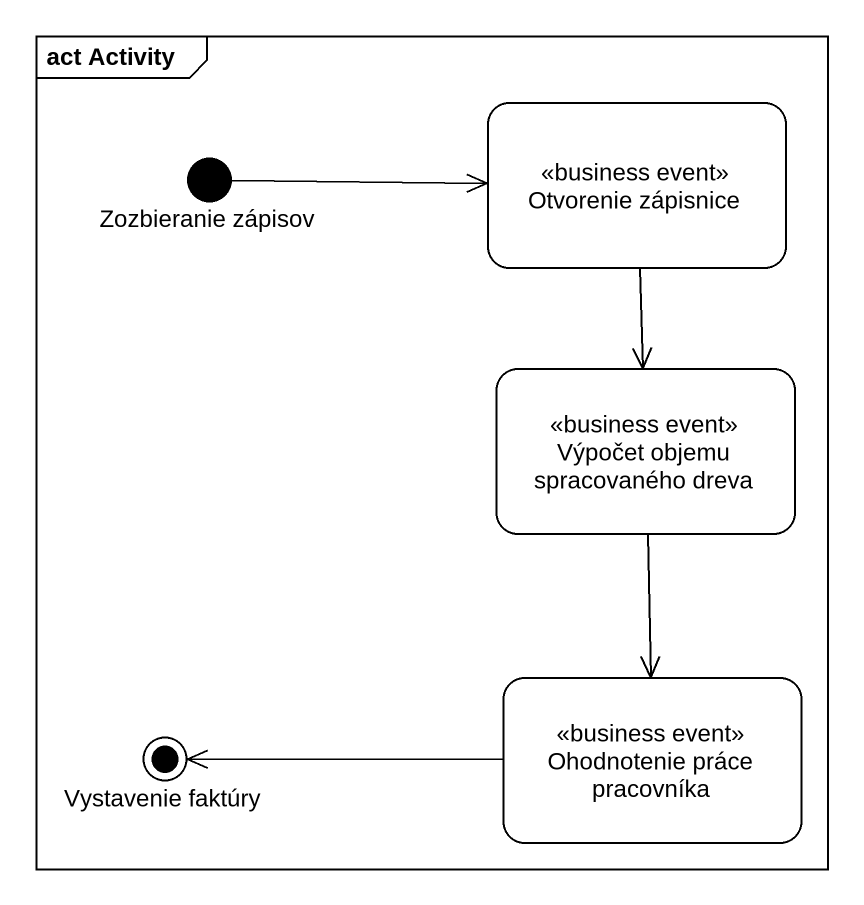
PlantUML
@startuml
mainframe act Activity
hide empty description
state "Zozbieranie zápisov" as Zozbieranie_zápisov <<start>>
state "Otvorenie zápisnice" as Otvorenie_zápisnice <<business event>>
state "Výpočet objemu spracovaného dreva" as Výpočet_objemu_spracovaného <<business event>>
state "Ohodnotenie práce pracovníka" as Ohodnotenie_práce_pracovníka <<business event>>
state "Vystavenie faktúry" as Vystavenie_faktúry <<end>>
Zozbieranie_zápisov -right-> Otvorenie_zápisnice
Otvorenie_zápisnice --> Výpočet_objemu_spracovaného
Výpočet_objemu_spracovaného --> Ohodnotenie_práce_pracovníka
Ohodnotenie_práce_pracovníka -left-> Vystavenie_faktúry
@enduml
